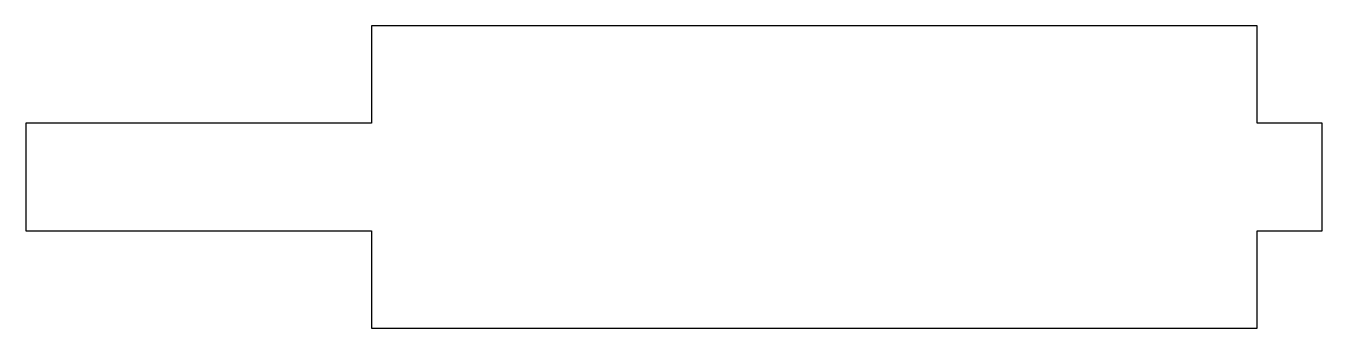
# Model space of a CAD drawing. Header units: metres. Extents: x 16.4 to 76.4, y -7 to 7.
import ezdxf

# ---------------------------------------------------------------- set-up
doc = ezdxf.new("R2010")
doc.units = ezdxf.units.M

msp = doc.modelspace()

# ---------------------------------------------------------------- linework, layer by layer
for p, q in [((73.3506, 6.99996), (32.3504, 6.99996)), ((32.3504, 6.99996), (32.3504, 2.49985)), ((73.3506, 2.49985), (73.3506, 6.99996)), ((32.3504, 2.49985), (16.3506, 2.49985)), ((16.3506, 2.49985), (16.3506, -2.49985)), ((76.3531, 2.49985), (73.3506, 2.49985)), ((76.3531, -2.49985), (76.3531, 2.49985)), ((16.3506, -2.49985), (32.3504, -2.49985)), ((32.3504, -2.49985), (32.3504, -6.99996)), ((73.3506, -2.49985), (76.3531, -2.49985)), ((73.3506, -6.99996), (73.3506, -2.49985)), ((32.3504, -6.99996), (73.3506, -6.99996))]:
    msp.add_line(p, q)

doc.saveas('drawing.dxf')
